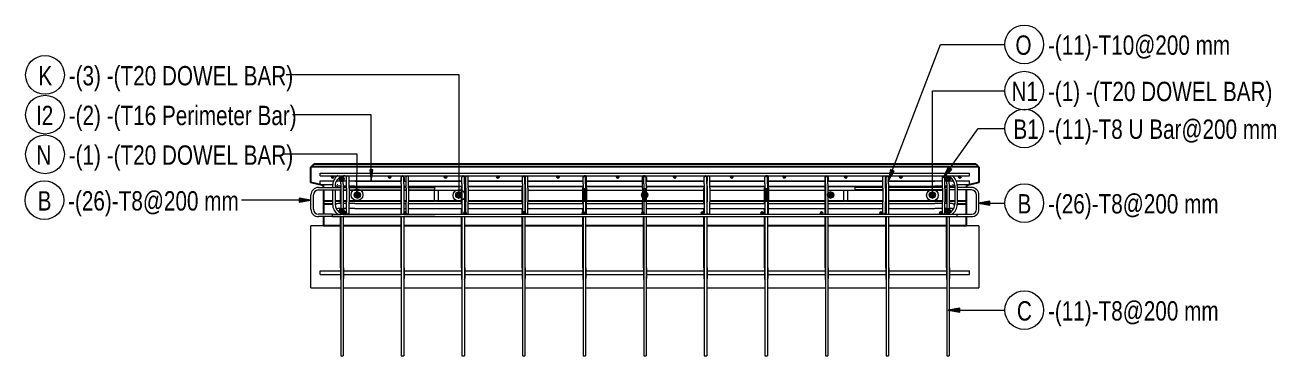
# Model space of a CAD drawing. Header units: millimetres. Extents: x 10931 to 27916, y -1675 to 13569.
# Drawn here: x 15573 to 19610, y 12494 to 13562 of the extents above; entities that cross this region are included whole.
import ezdxf

# ---------------------------------------------------------------- set-up
doc = ezdxf.new("R2010")
doc.units = ezdxf.units.MM
doc.linetypes.add('Dash', pattern=[6.36, 3.18, -3.18])
for name, color, linetype, lineweight in [('A-GENM', 13, 'Continuous', 18), ('A-WALL', 113, 'Continuous', 25), ('A-WALL-HDLN', 110, 'Dash', 25), ('S-BEAM', 12, 'Continuous', 18), ('S-RBAR', 171, 'Continuous', 18), ('S-RBAR-IDEN', 171, 'Continuous', 9)]:
    doc.layers.add(name, color=color, linetype=linetype, lineweight=lineweight)
doc.styles.add('Nirmala UI Semilight_1', font='NirmalaS.ttf', dxfattribs={"width": 0.8, "height": 62.5})

# ---------------------------------------------------------------- blocks, each defined once
blk = doc.blocks.new('RR spread anchor face based - RR-SA-4_0-180-1726831-Elevation Top 1')
at = {"layer": 'A-GENM'}
for p, q in [((16533.6, 12996.3), (16533.6, 13029.5)), ((16545.6, 13029.5), (16545.6, 12996.3)), ((16533.6, 12993.8), (16533.6, 12996.3)), ((16533.6, 12996.3), (16545.6, 12996.3)), ((16545.6, 12993.8), (16533.6, 12993.8)), ((16545.6, 12996.3), (16545.6, 12993.8))]:
    blk.add_line(p, q, dxfattribs=at)
blk = doc.blocks.new('M_Rebar Tag_rfa MARK - DOT 1_5-794230-Elevation Top 1')
at = {"layer": 'S-RBAR-IDEN'}
blk.add_circle((15276.5, 13144.9), 62.5, dxfattribs=at)
blk = doc.blocks.new('M_Rebar Tag_rfa MARK - ARROW-794226-Elevation Top 1')
at = {"layer": 'S-RBAR-IDEN'}
blk.add_circle((15276.5, 13272.9), 62.5, dxfattribs=at)
blk = doc.blocks.new('M_Rebar Tag_rfa Dimension - ARROW-793927-Elevation Top 1')
at = {"layer": 'S-RBAR-IDEN'}
blk.add_circle((18436.3, 13228.6), 62.5, dxfattribs=at)

msp = doc.modelspace()

# ---------------------------------------------------------------- hatches: boundary and pattern name
at = {"layer": 'S-RBAR'}
h = msp.add_hatch(color=256, dxfattribs=at)
edge = h.paths.add_edge_path()
edge.add_arc((16565.6, 13071.8), 4, 0, 360)
for points in [[(16564.4, 13068), (16568.9, 13069.5), (16568.9, 13074.2), (16564.4, 13075.6), (16561.6, 13071.8), (16562.7, 13070.3)], [(16598.1, 13058.6), (16602.4, 13064), (16600.9, 13070.8), (16594.6, 13073.8), (16588.4, 13070.8), (16586.8, 13064), (16591.2, 13058.6)], [(16748.4, 13068), (16752.8, 13069.5), (16752.8, 13074.2), (16748.4, 13075.6), (16745.6, 13071.8)], [(16928.6, 13068), (16933.1, 13069.5), (16933.1, 13074.2), (16928.6, 13075.6), (16925.8, 13071.8)], [(17097.5, 13068), (17102, 13069.5), (17101.8, 13074.2), (17097.5, 13075.6), (17094.8, 13071.8)], [(17291.5, 13068), (17296, 13069.5), (17296, 13074.2), (17291.5, 13075.6), (17288.8, 13071.8)], [(17484.2, 13068), (17488.7, 13069.5), (17488.7, 13074.2), (17484.2, 13075.6), (17481.5, 13071.8)], [(17668.2, 13068), (17672.7, 13069.5), (17672.7, 13074.2), (17668.2, 13075.6), (17665.4, 13071.8)], [(17852.2, 13068), (17856.6, 13069.5), (17856.6, 13074.2), (17852.2, 13075.6), (17849.4, 13071.8)], [(18021.8, 13068), (18026.2, 13069.5), (18026.2, 13074.2), (18021.8, 13075.6), (18019, 13071.8)], [(18220.1, 13068), (18224.6, 13069.5), (18224.6, 13074.2), (18220.1, 13075.6), (18217.3, 13071.8)], [(18397.8, 13068), (18402.3, 13069.5), (18402.3, 13074.2), (18397.8, 13075.6), (18395.1, 13071.8)], [(18550.8, 13057.8), (18557.1, 13060.8), (18558.6, 13067.6), (18554.3, 13073), (18547.3, 13072.9), (18543, 13067.6), (18544.6, 13060.8), (18547.3, 13059.5)], [(18588, 13068), (18592.5, 13069.5), (18592.5, 13074.2), (18588, 13075.6), (18585.3, 13071.8)], [(16645.6, 13003.8), (16652.7, 13006.7), (16655.6, 13013.8), (16652.7, 13020.9), (16645.6, 13023.8), (16638.6, 13020.9), (16635.6, 13013.8), (16638.6, 13006.7)], [(16972.6, 13003.8), (16979.7, 13006.7), (16982.6, 13013.8), (16979.7, 13020.9), (16972.6, 13023.8), (16965.6, 13020.9), (16962.6, 13013.8), (16965.6, 13006.7)], [(17572.6, 13003.8), (17579.7, 13006.7), (17582.6, 13013.8), (17579.7, 13020.9), (17572.6, 13023.8), (17565.6, 13020.9), (17562.6, 13013.8), (17565.6, 13006.7)], [(18172.6, 13003.8), (18179.8, 13006.9), (18182.6, 13013.8), (18179.7, 13020.9), (18172.6, 13023.8), (18165.6, 13020.9), (18162.6, 13013.8), (18165.6, 13006.7)], [(18500.8, 13003.8), (18507.9, 13006.7), (18510.8, 13013.8), (18507.9, 13020.9), (18500.8, 13023.8), (18493.7, 13020.9), (18490.8, 13013.8), (18493.7, 13006.7)], [(16591.2, 12954.8), (16598.1, 12954.8), (16602.4, 12960.3), (16600.9, 12967), (16594.6, 12970.1), (16588.4, 12967), (16586.8, 12960.3), (16589.6, 12956.8)], [(16608.1, 12952), (16610.9, 12955.8), (16608.1, 12959.6), (16603.6, 12958.2), (16603.6, 12953.5)], [(16800.2, 12952), (16802.9, 12955.8), (16800.2, 12959.6), (16795.7, 12958.2), (16795.7, 12953.5)], [(16993.8, 12952), (16996.6, 12955.8), (16993.8, 12959.6), (16989.3, 12958.2), (16989.3, 12953.5)], [(17184.3, 12952), (17187, 12955.8), (17184.3, 12959.6), (17179.8, 12958.2), (17179.8, 12953.5)], [(17376.3, 12952), (17379.1, 12955.8), (17376.3, 12959.6), (17371.9, 12958.2), (17371.9, 12953.5)], [(17568.4, 12952), (17571.2, 12955.8), (17568.4, 12959.6), (17563.9, 12958.2), (17563.9, 12953.5)], [(17760.5, 12952), (17763.2, 12955.8), (17760.5, 12959.6), (17756, 12958.2), (17756, 12953.5)], [(17952.5, 12952), (17955.3, 12955.8), (17952.5, 12959.6), (17948, 12958.2), (17948, 12953.5)], [(18144.6, 12952), (18147.3, 12955.8), (18144.6, 12959.6), (18140.1, 12958.2), (18140.1, 12953.5)], [(18336.6, 12952), (18339.4, 12955.8), (18336.6, 12959.6), (18332.1, 12958.2), (18332.1, 12953.5)], [(18528.7, 12952), (18531.4, 12955.8), (18528.7, 12959.6), (18524.2, 12958.2), (18524.2, 12953.5)], [(18550.8, 12954.1), (18557.1, 12957.1), (18558.6, 12963.8), (18554.3, 12969.3), (18547.3, 12969.2), (18543, 12963.8), (18544.6, 12957.1), (18547.3, 12955.8)]]:
    msp.add_hatch(color=256, dxfattribs=at).paths.add_polyline_path(points)
h = msp.add_hatch(color=256, dxfattribs=at)
edge = h.paths.add_edge_path()
edge.add_arc((16594.6, 13065.8), 8, 0, 360)
h = msp.add_hatch(color=256, dxfattribs=at)
edge = h.paths.add_edge_path()
edge.add_arc((16749.6, 13071.8), 4, 0, 360)
h = msp.add_hatch(color=256, dxfattribs=at)
edge = h.paths.add_edge_path()
edge.add_arc((16929.8, 13071.8), 4, 0, 360)
h = msp.add_hatch(color=256, dxfattribs=at)
edge = h.paths.add_edge_path()
edge.add_arc((17098.8, 13071.8), 4, 0, 360)
h = msp.add_hatch(color=256, dxfattribs=at)
edge = h.paths.add_edge_path()
edge.add_arc((17292.8, 13071.8), 4, 0, 360)
h = msp.add_hatch(color=256, dxfattribs=at)
edge = h.paths.add_edge_path()
edge.add_arc((17485.5, 13071.8), 4, 0, 360)
h = msp.add_hatch(color=256, dxfattribs=at)
edge = h.paths.add_edge_path()
edge.add_arc((17669.4, 13071.8), 4, 0, 360)
h = msp.add_hatch(color=256, dxfattribs=at)
edge = h.paths.add_edge_path()
edge.add_arc((17853.4, 13071.8), 4, 0, 360)
h = msp.add_hatch(color=256, dxfattribs=at)
edge = h.paths.add_edge_path()
edge.add_arc((18023, 13071.8), 4, 0, 360)
h = msp.add_hatch(color=256, dxfattribs=at)
edge = h.paths.add_edge_path()
edge.add_arc((18221.3, 13071.8), 4, 0, 360)
h = msp.add_hatch(color=256, dxfattribs=at)
edge = h.paths.add_edge_path()
edge.add_arc((18399.1, 13071.8), 4, 0, 360)
h = msp.add_hatch(color=256, dxfattribs=at)
edge = h.paths.add_edge_path()
edge.add_arc((18550.8, 13065.8), 8, 0, 360)
h = msp.add_hatch(color=256, dxfattribs=at)
edge = h.paths.add_edge_path()
edge.add_arc((18589.3, 13071.8), 4, 0, 360)
h = msp.add_hatch(color=256, dxfattribs=at)
edge = h.paths.add_edge_path()
edge.add_arc((16645.6, 13013.8), 10, 0, 360)
h = msp.add_hatch(color=256, dxfattribs=at)
edge = h.paths.add_edge_path()
edge.add_arc((16972.6, 13013.8), 10, 0, 360)
h = msp.add_hatch(color=256, dxfattribs=at)
edge = h.paths.add_edge_path()
edge.add_arc((17572.6, 13013.8), 10, 0, 360)
h = msp.add_hatch(color=256, dxfattribs=at)
edge = h.paths.add_edge_path()
edge.add_arc((18172.6, 13013.8), 10, 0, 360)
h = msp.add_hatch(color=256, dxfattribs=at)
edge = h.paths.add_edge_path()
edge.add_arc((18500.8, 13013.8), 10, 0, 360)
h = msp.add_hatch(color=256, dxfattribs=at)
edge = h.paths.add_edge_path()
edge.add_arc((16594.6, 12962.1), 8, 0, 360)
h = msp.add_hatch(color=256, dxfattribs=at)
edge = h.paths.add_edge_path()
edge.add_arc((16606.9, 12955.8), 4, 0, 360)
h = msp.add_hatch(color=256, dxfattribs=at)
edge = h.paths.add_edge_path()
edge.add_arc((16798.9, 12955.8), 4, 0, 360)
h = msp.add_hatch(color=256, dxfattribs=at)
edge = h.paths.add_edge_path()
edge.add_arc((16992.6, 12955.8), 4, 0, 360)
h = msp.add_hatch(color=256, dxfattribs=at)
edge = h.paths.add_edge_path()
edge.add_arc((17183, 12955.8), 4, 0, 360)
h = msp.add_hatch(color=256, dxfattribs=at)
edge = h.paths.add_edge_path()
edge.add_arc((17375.1, 12955.8), 4, 0, 360)
h = msp.add_hatch(color=256, dxfattribs=at)
edge = h.paths.add_edge_path()
edge.add_arc((17567.2, 12955.8), 4, 0, 360)
h = msp.add_hatch(color=256, dxfattribs=at)
edge = h.paths.add_edge_path()
edge.add_arc((17759.2, 12955.8), 4, 0, 360)
h = msp.add_hatch(color=256, dxfattribs=at)
edge = h.paths.add_edge_path()
edge.add_arc((17951.3, 12955.8), 4, 0, 360)
h = msp.add_hatch(color=256, dxfattribs=at)
edge = h.paths.add_edge_path()
edge.add_arc((18143.3, 12955.8), 4, 0, 360)
h = msp.add_hatch(color=256, dxfattribs=at)
edge = h.paths.add_edge_path()
edge.add_arc((18335.4, 12955.8), 4, 0, 360)
h = msp.add_hatch(color=256, dxfattribs=at)
edge = h.paths.add_edge_path()
edge.add_arc((18527.4, 12955.8), 4, 0, 360)
h = msp.add_hatch(color=256, dxfattribs=at)
edge = h.paths.add_edge_path()
edge.add_arc((18550.8, 12962.1), 8, 0, 360)
at = {"layer": 'S-RBAR-IDEN'}
for points in [[(16690.2, 13056.9), (16695.1, 13094.4), (16685.2, 13094.4)], [(18358.3, 13058.1), (18377.8, 13090.8), (18365.5, 13095.5)], [(18536.2, 13068.9), (18563.1, 13095.7), (18552.3, 13103.3)], [(16495.6, 12997.1), (16458.1, 13003.7), (16458.1, 12990.5)], [(18648.5, 12987.6), (18686, 12981), (18686, 12994.2)], [(18552, 12641.9), (18589.5, 12635.3), (18589.5, 12648.5)]]:
    msp.add_hatch(color=256, dxfattribs=at).paths.add_polyline_path(points)

# ---------------------------------------------------------------- linework, layer by layer
at = {"layer": 'A-WALL'}
for p, q in [((16495.6, 13103.8), (16505.6, 13113.8)), ((16495.6, 13053.8), (16495.6, 13103.8)), ((18650.6, 13104.3), (16496.1, 13104.3)), ((16505.6, 13113.8), (18641.1, 13113.8)), ((18641.1, 13113.8), (18651.1, 13103.8)), ((18651.1, 13103.8), (18651.1, 13053.8)), ((16535.6, 13043.8), (16495.6, 13053.8)), ((16535.6, 13037.8), (16535.6, 13043.8)), ((18651.1, 13053.8), (18611.1, 13043.8)), ((18611.1, 13043.8), (18611.1, 13037.8)), ((16535.6, 13029.8), (16535.6, 12951.7)), ((18611.1, 12951.7), (18611.1, 13029.8)), ((16565.6, 12993.9), (16535.6, 12993.9)), ((16565.6, 12983.9), (16535.6, 12983.9)), ((16590.6, 12993.9), (16573.6, 12993.9)), ((16576.7, 12983.9), (16573.6, 12983.9)), ((16610.6, 12993.9), (16600.6, 12993.9)), ((16786.2, 12993.9), (16618.6, 12993.9)), ((16802.9, 12993.9), (16796.2, 12993.9)), ((16894.6, 12993.9), (16810.9, 12993.9)), ((16981.7, 12993.9), (16906.6, 12993.9)), ((16995.2, 12993.9), (16991.7, 12993.9)), ((17177.3, 12993.9), (17003.2, 12993.9)), ((17372.8, 12993.9), (17195.4, 12993.9)), ((17565.8, 12993.9), (17385.2, 12993.9)), ((17763.9, 12993.9), (17578.3, 12993.9)), ((17774.3, 12993.9), (17773.9, 12993.9)), ((17959.4, 12993.9), (17782.3, 12993.9)), ((18155, 12993.9), (17972.1, 12993.9)), ((18215.1, 12993.9), (18165, 12993.9)), ((18341.1, 12993.9), (18227.1, 12993.9)), ((18350.5, 12993.9), (18349.1, 12993.9)), ((18533.4, 12993.9), (18360.5, 12993.9)), ((18546.1, 12993.9), (18541.4, 12993.9)), ((18573.1, 12993.9), (18556.1, 12993.9)), ((18573.1, 12983.9), (18569.6, 12983.9)), ((18611.1, 12993.9), (18581.1, 12993.9)), ((18611.1, 12983.9), (18581.1, 12983.9)), ((16535.6, 12943.7), (16535.6, 12913.8)), ((18611.1, 12913.8), (18611.1, 12943.7)), ((16590.6, 12913.8), (16535.6, 12913.8)), ((16786.2, 12913.8), (16600.6, 12913.8)), ((16981.7, 12913.8), (16796.2, 12913.8)), ((17177.3, 12913.8), (16991.7, 12913.8)), ((17372.8, 12913.8), (17187.3, 12913.8)), ((17568.3, 12913.8), (17382.8, 12913.8)), ((17763.9, 12913.8), (17578.3, 12913.8)), ((17959.4, 12913.8), (17773.9, 12913.8)), ((18155, 12913.8), (17969.4, 12913.8)), ((18350.5, 12913.8), (18165, 12913.8)), ((18546.1, 12913.8), (18360.5, 12913.8)), ((18611.1, 12913.8), (18556.1, 12913.8))]:
    msp.add_line(p, q, dxfattribs=at)
at = {"layer": 'A-WALL-HDLN'}
for p, q in [((16906.6, 12993.9), (16894.7, 12993.9)), ((18227, 12993.9), (18215.1, 12993.9))]:
    msp.add_line(p, q, dxfattribs=at)
at = {"layer": 'S-BEAM'}
for p, q in [((16495.6, 12713.8), (16495.6, 12913.8)), ((16535.6, 12913.8), (16495.6, 12913.8)), ((18651.1, 12913.8), (18611.1, 12913.8)), ((18651.1, 12913.8), (18651.1, 12713.8)), ((16495.6, 12713.8), (16591.6, 12713.8)), ((16599.6, 12713.8), (16787.2, 12713.8)), ((16795.2, 12713.8), (16982.7, 12713.8)), ((16990.7, 12713.8), (17178.3, 12713.8)), ((17186.3, 12713.8), (17373.8, 12713.8)), ((17381.8, 12713.8), (17569.3, 12713.8)), ((17577.3, 12713.8), (17764.9, 12713.8)), ((17772.9, 12713.8), (17960.4, 12713.8)), ((17968.4, 12713.8), (18156, 12713.8)), ((18164, 12713.8), (18351.5, 12713.8)), ((18359.5, 12713.8), (18547.1, 12713.8)), ((18555.1, 12713.8), (18651.1, 12713.8))]:
    msp.add_line(p, q, dxfattribs=at)
at = {"layer": 'S-RBAR'}
for p, q in [((16525.6, 13083.8), (18621.1, 13083.8)), ((16525.6, 13075.8), (16525.6, 13083.8)), ((18621.1, 13075.8), (18621.1, 13083.8)), ((16525.6, 13075.8), (18621.1, 13075.8)), ((16525.6, 13059.8), (16569.3, 13059.8)), ((16525.6, 13047.8), (16525.6, 13059.8)), ((16525.6, 13047.8), (16566.2, 13047.8)), ((16564.4, 13075.6), (16561.6, 13071.8)), ((16561.6, 13071.8), (16562.7, 13070.3)), ((16562.7, 13070.3), (16564.4, 13068)), ((16568.9, 13074.2), (16564.4, 13075.6)), ((16564.4, 13068), (16568.9, 13069.5)), ((16565.6, 13043.8), (16565.6, 13037.8)), ((16568.9, 13069.5), (16568.9, 13074.2)), ((16573.6, 13043.8), (16573.6, 13037.8)), ((16577.9, 13059.8), (16590.6, 13059.8)), ((16580.6, 13047.8), (16581.9, 13047.8)), ((16591.6, 13057.8), (16581.9, 13057.8)), ((16591.6, 13041.8), (16581.9, 13041.8)), ((16588.4, 13070.8), (16586.8, 13064)), ((16586.8, 13064), (16591.2, 13058.6)), ((16594.6, 13073.8), (16588.4, 13070.8)), ((16590.6, 13070.2), (16590.6, 13057.9)), ((16590.6, 13041.8), (16590.6, 13037.8)), ((16591.2, 13058.6), (16598.1, 13058.6)), ((16591.6, 13049.8), (16591.6, 13069.8)), ((16591.6, 13049.8), (16591.6, 12951.8)), ((16600.9, 13070.8), (16594.6, 13073.8)), ((16598.1, 13058.6), (16602.4, 13064)), ((16610.5, 13057.8), (16599.5, 13057.8)), ((16610.5, 13041.8), (16599.5, 13041.8)), ((16599.6, 13049.8), (16599.6, 13069.8)), ((16599.6, 13049.8), (16599.6, 12951.8)), ((16600.6, 13070.2), (16600.6, 13057.9)), ((16600.6, 13059.8), (16610.6, 13059.8)), ((16600.6, 13041.8), (16600.6, 13037.8)), ((16600.6, 13041.5), (16610.6, 13041.5)), ((16602.4, 13064), (16600.9, 13070.8)), ((16610.6, 13035.8), (16610.6, 13071.8)), ((16637.4, 13057.8), (16618.5, 13057.8)), ((16637.4, 13041.8), (16618.5, 13041.8)), ((16618.6, 13035.8), (16618.6, 13071.8)), ((16618.6, 13059.8), (16786.2, 13059.8)), ((16618.6, 13041.5), (16786.2, 13041.5)), ((16637.4, 13057.8), (16787.2, 13057.8)), ((16637.4, 13041.8), (16787.2, 13041.8)), ((16748.4, 13075.6), (16745.6, 13071.8)), ((16745.6, 13071.8), (16748.4, 13068)), ((16752.8, 13074.2), (16748.4, 13075.6)), ((16748.4, 13068), (16752.8, 13069.5)), ((16752.8, 13069.5), (16752.8, 13074.2)), ((16786.2, 13070.2), (16786.2, 13057.9)), ((16786.2, 13041.8), (16786.2, 13037.8)), ((16787.2, 13049.8), (16787.2, 13069.8)), ((16787.2, 13049.8), (16787.2, 12951.8)), ((16795.2, 13049.8), (16795.2, 13069.8)), ((16795.2, 13057.8), (16802.9, 13057.8)), ((16795.2, 13049.8), (16795.2, 12951.8)), ((16795.2, 13041.8), (16802.9, 13041.8)), ((16796.2, 13070.2), (16796.2, 13057.9)), ((16796.2, 13059.8), (16802.9, 13059.8)), ((16796.2, 13041.8), (16796.2, 13037.8)), ((16796.2, 13041.5), (16802.9, 13041.5)), ((16802.9, 13035.8), (16802.9, 13071.8)), ((16810.9, 13035.8), (16810.9, 13071.8)), ((16810.9, 13059.8), (16981.7, 13059.8)), ((16810.9, 13057.8), (16982.7, 13057.8)), ((16810.9, 13041.8), (16982.7, 13041.8)), ((16810.9, 13041.5), (16981.7, 13041.5)), ((16928.6, 13075.6), (16925.8, 13071.8)), ((16925.8, 13071.8), (16928.6, 13068)), ((16933.1, 13074.2), (16928.6, 13075.6)), ((16928.6, 13068), (16933.1, 13069.5)), ((16933.1, 13069.5), (16933.1, 13074.2)), ((16981.7, 13070.2), (16981.7, 13057.9)), ((16981.7, 13041.8), (16981.7, 13035.2)), ((16982.7, 13049.8), (16982.7, 13069.8)), ((16982.7, 13049.8), (16982.7, 12951.8)), ((16990.7, 13049.8), (16990.7, 13069.8)), ((16990.7, 13057.8), (16995.2, 13057.8)), ((16990.7, 13049.8), (16990.7, 12951.8)), ((16990.7, 13041.8), (16995.2, 13041.8)), ((16991.7, 13070.2), (16991.7, 13057.9)), ((16991.7, 13059.8), (16995.2, 13059.8)), ((16991.7, 13041.8), (16991.7, 13035.2)), ((16991.7, 13041.5), (16995.2, 13041.5)), ((16995.2, 13035.8), (16995.2, 13071.8)), ((17003.2, 13035.8), (17003.2, 13071.8)), ((17003.2, 13059.8), (17177.3, 13059.8)), ((17003.2, 13057.8), (17178.3, 13057.8)), ((17003.2, 13041.8), (17178.3, 13041.8)), ((17003.2, 13041.5), (17177.3, 13041.5)), ((17097.5, 13075.6), (17094.8, 13071.8)), ((17094.8, 13071.8), (17097.5, 13068)), ((17101.8, 13074.2), (17097.5, 13075.6)), ((17097.5, 13068), (17102, 13069.5)), ((17102, 13069.5), (17101.8, 13074.2)), ((17177.3, 13070.2), (17177.3, 13057.9)), ((17177.3, 13041.8), (17177.3, 13035.2)), ((17178.3, 13049.8), (17178.3, 13069.8)), ((17178.3, 13049.8), (17178.3, 12951.8)), ((17186.3, 13049.8), (17186.3, 13069.8)), ((17186.3, 13057.8), (17187.4, 13057.8)), ((17186.3, 13049.8), (17186.3, 12951.8)), ((17186.3, 13041.8), (17187.4, 13041.8)), ((17187.3, 13070.2), (17187.3, 13057.9)), ((17187.3, 13041.8), (17187.3, 13035.2)), ((17187.4, 13035.8), (17187.4, 13071.8)), ((17195.4, 13035.8), (17195.4, 13071.8)), ((17195.4, 13059.8), (17372.8, 13059.8)), ((17195.4, 13057.8), (17373.8, 13057.8)), ((17195.4, 13041.8), (17373.8, 13041.8)), ((17195.4, 13041.5), (17372.8, 13041.5)), ((17291.5, 13075.6), (17288.8, 13071.8)), ((17288.8, 13071.8), (17291.5, 13068)), ((17296, 13074.2), (17291.5, 13075.6)), ((17291.5, 13068), (17296, 13069.5)), ((17296, 13069.5), (17296, 13074.2)), ((17372.8, 13070.2), (17372.8, 13057.9)), ((17372.8, 13041.8), (17372.8, 13035.2)), ((17373.8, 13049.8), (17373.8, 13069.8)), ((17373.8, 13049.8), (17373.8, 12951.8)), ((17377.2, 13070), (17377.2, 13070.5)), ((17381.8, 13049.8), (17381.8, 13069.8)), ((17381.8, 13049.8), (17381.8, 12951.8)), ((17385.2, 13035.8), (17385.2, 13071.8)), ((17385.2, 13059.8), (17565.8, 13059.8)), ((17385.2, 13057.8), (17565.8, 13057.8)), ((17385.2, 13041.8), (17565.8, 13041.8)), ((17385.2, 13041.5), (17565.8, 13041.5)), ((17484.2, 13075.6), (17481.5, 13071.8)), ((17481.5, 13071.8), (17484.2, 13068)), ((17488.7, 13074.2), (17484.2, 13075.6)), ((17484.2, 13068), (17488.7, 13069.5)), ((17488.7, 13069.5), (17488.7, 13074.2)), ((17565.8, 13035.8), (17565.8, 13071.8)), ((17569.3, 13049.8), (17569.3, 13069.8)), ((17569.3, 13049.8), (17569.3, 12951.8)), ((17573.8, 13070), (17573.8, 13070.4)), ((17577.3, 13049.8), (17577.3, 13069.8)), ((17577.3, 13057.8), (17764.9, 13057.8)), ((17577.3, 13049.8), (17577.3, 12951.8)), ((17577.3, 13041.8), (17764.9, 13041.8)), ((17578.3, 13070.2), (17578.3, 13057.9)), ((17578.3, 13059.8), (17763.9, 13059.8)), ((17578.3, 13041.8), (17578.3, 13035.2)), ((17578.3, 13041.5), (17763.9, 13041.5)), ((17668.2, 13075.6), (17665.4, 13071.8)), ((17665.4, 13071.8), (17668.2, 13068)), ((17672.7, 13074.2), (17668.2, 13075.6)), ((17668.2, 13068), (17672.7, 13069.5)), ((17672.7, 13069.5), (17672.7, 13074.2)), ((17763.9, 13070.2), (17763.9, 13057.9)), ((17763.9, 13041.8), (17763.9, 13035.2)), ((17764.9, 13049.8), (17764.9, 13069.8)), ((17764.9, 13049.8), (17764.9, 12951.8)), ((17772.9, 13049.8), (17772.9, 13069.8)), ((17772.9, 13057.8), (17774.3, 13057.8)), ((17772.9, 13049.8), (17772.9, 12951.8)), ((17772.9, 13041.8), (17774.3, 13041.8)), ((17773.9, 13070.2), (17773.9, 13057.9)), ((17773.9, 13059.8), (17774.3, 13059.8)), ((17773.9, 13041.8), (17773.9, 13035.2)), ((17773.9, 13041.5), (17774.3, 13041.5)), ((17774.3, 13035.8), (17774.3, 13071.8)), ((17782.3, 13035.8), (17782.3, 13071.8)), ((17782.3, 13059.8), (17959.3, 13059.8)), ((17782.3, 13057.8), (17960.4, 13057.8)), ((17782.3, 13041.8), (17960.4, 13041.8)), ((17782.3, 13041.5), (17959.3, 13041.5)), ((17852.2, 13075.6), (17849.4, 13071.8)), ((17849.4, 13071.8), (17852.2, 13068)), ((17856.6, 13074.2), (17852.2, 13075.6)), ((17852.2, 13068), (17856.6, 13069.5)), ((17856.6, 13069.5), (17856.6, 13074.2)), ((17959.4, 13070.2), (17959.4, 13057.9)), ((17959.4, 13041.8), (17959.4, 13035.2)), ((17960.4, 13049.8), (17960.4, 13069.8)), ((17960.4, 13049.8), (17960.4, 12951.8)), ((17964.1, 13070), (17964.1, 13070.4)), ((17968.4, 13049.8), (17968.4, 13069.8)), ((17968.4, 13049.8), (17968.4, 12951.8)), ((17972.1, 13035.8), (17972.1, 13071.8)), ((17972.1, 13059.8), (18155, 13059.8)), ((17972.1, 13057.8), (18155.1, 13057.8)), ((17972.1, 13041.8), (18155.1, 13041.8)), ((17972.1, 13041.5), (18155, 13041.5)), ((18021.8, 13075.6), (18019, 13071.8)), ((18019, 13071.8), (18021.8, 13068)), ((18026.2, 13074.2), (18021.8, 13075.6)), ((18021.8, 13068), (18026.2, 13069.5)), ((18026.2, 13069.5), (18026.2, 13074.2)), ((18155, 13070.2), (18155, 13057.9)), ((18155, 13041.8), (18155, 13035.2)), ((18155.1, 13035.8), (18155.1, 13071.8)), ((18156, 13049.8), (18156, 13069.8)), ((18156, 13049.8), (18156, 12951.8)), ((18164, 13049.8), (18164, 13069.8)), ((18164, 13057.8), (18341.1, 13057.8)), ((18164, 13049.8), (18164, 12951.8)), ((18164, 13041.8), (18341.1, 13041.8)), ((18165, 13070.2), (18165, 13057.9)), ((18165, 13059.8), (18341.1, 13059.8)), ((18165, 13041.8), (18165, 13035.2)), ((18165, 13041.5), (18341.1, 13041.5)), ((18220.1, 13075.6), (18217.3, 13071.8)), ((18217.3, 13071.8), (18220.1, 13068)), ((18224.6, 13074.2), (18220.1, 13075.6)), ((18220.1, 13068), (18224.6, 13069.5)), ((18224.6, 13069.5), (18224.6, 13074.2)), ((18341.1, 13035.8), (18341.1, 13071.8)), ((18349.1, 13035.8), (18349.1, 13071.8)), ((18349.1, 13059.8), (18350.5, 13059.8)), ((18349.1, 13057.8), (18351.3, 13057.8)), ((18349.1, 13041.8), (18351.3, 13041.8)), ((18349.1, 13041.5), (18350.5, 13041.5)), ((18350.5, 13070.2), (18350.5, 13057.9)), ((18350.5, 13041.8), (18350.5, 13037.8)), ((18351.5, 13049.8), (18351.5, 13069.8)), ((18351.5, 13049.8), (18351.5, 12951.8)), ((18359.5, 13049.8), (18359.5, 13069.8)), ((18359.5, 13057.8), (18508.9, 13057.8)), ((18359.5, 13049.8), (18359.5, 12951.8)), ((18359.5, 13041.8), (18508.9, 13041.8)), ((18360.5, 13070.2), (18360.5, 13057.9)), ((18360.5, 13059.8), (18533.4, 13059.8)), ((18360.5, 13041.8), (18360.5, 13037.8)), ((18360.5, 13041.5), (18533.4, 13041.5)), ((18397.8, 13075.6), (18395.1, 13071.8)), ((18395.1, 13071.8), (18397.8, 13068)), ((18402.3, 13074.2), (18397.8, 13075.6)), ((18397.8, 13068), (18402.3, 13069.5)), ((18402.3, 13069.5), (18402.3, 13074.2)), ((18533.5, 13057.8), (18508.9, 13057.8)), ((18533.5, 13041.8), (18508.9, 13041.8)), ((18533.4, 13035.8), (18533.4, 13071.8)), ((18541.4, 13035.8), (18541.4, 13071.8)), ((18541.4, 13059.8), (18546.1, 13059.8)), ((18541.4, 13041.5), (18546.1, 13041.5)), ((18547.1, 13057.8), (18541.5, 13057.8)), ((18547.1, 13041.8), (18541.5, 13041.8)), ((18547.3, 13072.9), (18543, 13067.6)), ((18543, 13067.6), (18544.6, 13060.8)), ((18544.6, 13060.8), (18547.3, 13059.5)), ((18546.1, 13070.2), (18546.1, 13057.9)), ((18546.1, 13041.8), (18546.1, 13037.8)), ((18547.1, 13049.8), (18547.1, 13069.8)), ((18547.1, 13049.8), (18547.1, 12951.8)), ((18554.3, 13073), (18547.3, 13072.9)), ((18547.3, 13059.5), (18550.8, 13057.8)), ((18550.8, 13057.8), (18557.1, 13060.8)), ((18558.6, 13067.6), (18554.3, 13073)), ((18555.1, 13049.8), (18555.1, 13069.8)), ((18564.4, 13057.8), (18555.1, 13057.8)), ((18555.1, 13049.8), (18555.1, 12951.8)), ((18564.4, 13041.8), (18555.1, 13041.8)), ((18556.1, 13070.2), (18556.1, 13057.9)), ((18556.1, 13059.8), (18568.8, 13059.8)), ((18556.1, 13041.8), (18556.1, 13037.8)), ((18557.1, 13060.8), (18558.6, 13067.6)), ((18564.4, 13047.8), (18565.7, 13047.8)), ((18572.2, 13047.8), (18572.5, 13047.8)), ((18573.1, 13043.8), (18573.1, 12983.8)), ((18577.4, 13059.8), (18621.1, 13059.8)), ((18580.5, 13047.8), (18621.1, 13047.8)), ((18581.1, 13043.8), (18581.1, 12983.8)), ((18588, 13075.6), (18585.3, 13071.8)), ((18585.3, 13071.8), (18588, 13068)), ((18592.5, 13074.2), (18588, 13075.6)), ((18588, 13068), (18592.5, 13069.5)), ((18592.5, 13069.5), (18592.5, 13074.2)), ((18621.1, 13047.8), (18621.1, 13059.8)), ((16495.6, 12967.7), (16495.6, 13013.8)), ((16503.6, 12967.7), (16503.6, 13013.8)), ((16519.6, 13037.8), (16591.6, 13037.8)), ((16519.6, 13029.8), (16591.6, 13029.8)), ((16565.6, 13029.8), (16565.6, 12983.8)), ((16573.6, 13029.8), (16573.6, 12983.8)), ((16590.6, 12985.9), (16590.6, 13029.8)), ((16599.6, 13037.8), (16610.6, 13037.8)), ((16599.6, 13029.8), (16610.6, 13029.8)), ((16600.6, 12985.9), (16600.6, 13029.8)), ((16600.6, 13029.5), (16610.6, 13029.5)), ((16610.6, 13035.8), (16610.6, 12991.8)), ((16618.6, 13037.8), (16787.2, 13037.8)), ((16618.6, 13035.8), (16618.6, 12991.8)), ((16618.6, 13029.8), (16787.2, 13029.8)), ((16618.6, 13029.5), (16786.2, 13029.5)), ((16638.6, 13020.9), (16635.6, 13013.8)), ((16635.6, 13013.8), (16638.6, 13006.7)), ((16645.6, 13023.8), (16638.6, 13020.9)), ((16638.6, 13006.7), (16645.6, 13003.8)), ((16652.7, 13020.9), (16645.6, 13023.8)), ((16645.6, 13003.8), (16652.7, 13006.7)), ((16655.6, 13013.8), (16652.7, 13020.9)), ((16652.7, 13006.7), (16655.6, 13013.8)), ((16786.2, 12985.9), (16786.2, 13029.8)), ((16795.2, 13037.8), (16802.9, 13037.8)), ((16795.2, 13029.8), (16802.9, 13029.8)), ((16796.2, 12985.9), (16796.2, 13029.8)), ((16796.2, 13029.5), (16802.9, 13029.5)), ((16802.9, 13035.8), (16802.9, 12991.8)), ((16810.9, 13037.8), (16895.6, 13037.8)), ((16810.9, 13035.8), (16810.9, 12991.8)), ((16810.9, 13029.8), (16895.6, 13029.8)), ((16810.9, 13029.5), (16981.7, 13029.5)), ((16895.6, 13029.8), (16895.6, 13037.8)), ((16965.6, 13020.9), (16962.6, 13013.8)), ((16962.6, 13013.8), (16965.6, 13006.7)), ((16972.6, 13023.8), (16965.6, 13020.9)), ((16965.6, 13006.7), (16972.6, 13003.8)), ((16979.7, 13020.9), (16972.6, 13023.8)), ((16972.6, 13003.8), (16979.7, 13006.7)), ((16982.6, 13013.8), (16979.7, 13020.9)), ((16979.7, 13006.7), (16982.6, 13013.8)), ((16981.7, 12985.9), (16981.7, 13035.2)), ((16991.7, 12985.9), (16991.7, 13035.2)), ((16991.7, 13029.5), (16995.2, 13029.5)), ((16995.2, 13035.8), (16995.2, 12991.8)), ((17003.2, 13035.8), (17003.2, 12991.8)), ((17003.2, 13029.5), (17177.3, 13029.5)), ((17177.3, 12985.9), (17177.3, 13035.2)), ((17187.3, 12985.9), (17187.3, 13035.2)), ((17187.4, 13035.8), (17187.4, 12991.8)), ((17195.4, 13035.8), (17195.4, 12991.8)), ((17195.4, 13029.5), (17372.8, 13029.5)), ((17372.8, 12985.9), (17372.8, 13035.2)), ((17377.2, 13035.8), (17377.2, 12991.8)), ((17385.2, 13035.8), (17385.2, 12991.8)), ((17385.2, 13029.5), (17565.8, 13029.5)), ((17565.6, 13020.9), (17562.6, 13013.8)), ((17562.6, 13013.8), (17565.6, 13006.7)), ((17572.6, 13023.8), (17565.6, 13020.9)), ((17565.6, 13006.7), (17572.6, 13003.8)), ((17565.8, 13035.8), (17565.8, 12991.8)), ((17579.7, 13020.9), (17572.6, 13023.8)), ((17572.6, 13003.8), (17579.7, 13006.7)), ((17573.8, 13035.8), (17573.8, 12991.8)), ((17578.3, 12985.9), (17578.3, 13035.2)), ((17578.3, 13029.5), (17763.9, 13029.5)), ((17582.6, 13013.8), (17579.7, 13020.9)), ((17579.7, 13006.7), (17582.6, 13013.8)), ((17763.9, 12985.9), (17763.9, 13035.2)), ((17773.9, 12985.9), (17773.9, 13035.2)), ((17773.9, 13029.5), (17774.3, 13029.5)), ((17774.3, 13035.8), (17774.3, 12991.8)), ((17782.3, 13035.8), (17782.3, 12991.8)), ((17782.3, 13029.5), (17959.3, 13029.5)), ((17959.4, 12985.9), (17959.4, 13035.2)), ((17964.1, 13035.8), (17964.1, 12991.8)), ((17972.1, 13035.8), (17972.1, 12991.8)), ((17972.1, 13029.5), (18155, 13029.5)), ((18155, 12985.9), (18155, 13035.2)), ((18155.1, 13035.8), (18155.1, 12991.8)), ((18165.6, 13020.9), (18162.6, 13013.8)), ((18162.6, 13013.8), (18165.6, 13006.7)), ((18163.1, 13035.8), (18163.1, 12991.8)), ((18165, 12985.9), (18165, 13035.2)), ((18165, 13029.5), (18341.1, 13029.5)), ((18172.6, 13023.8), (18165.6, 13020.9)), ((18165.6, 13006.7), (18172.6, 13003.8)), ((18179.7, 13020.9), (18172.6, 13023.8)), ((18172.6, 13003.8), (18179.8, 13006.9)), ((18182.6, 13013.8), (18179.7, 13020.9)), ((18179.8, 13006.9), (18182.6, 13013.8)), ((18341.1, 13037.8), (18251.1, 13037.8)), ((18251.1, 13037.8), (18251.1, 13029.8)), ((18341.1, 13029.8), (18251.1, 13029.8)), ((18341.1, 13035.8), (18341.1, 12991.8)), ((18351.3, 13037.8), (18349.1, 13037.8)), ((18349.1, 13035.8), (18349.1, 12991.8)), ((18351.3, 13029.8), (18349.1, 13029.8)), ((18349.1, 13029.5), (18350.5, 13029.5)), ((18350.5, 12985.9), (18350.5, 13029.8)), ((18533.4, 13037.8), (18359.5, 13037.8)), ((18533.4, 13029.8), (18359.5, 13029.8)), ((18360.5, 12985.9), (18360.5, 13029.8)), ((18360.5, 13029.5), (18533.4, 13029.5)), ((18493.7, 13020.9), (18490.8, 13013.8)), ((18490.8, 13013.8), (18493.7, 13006.7)), ((18500.8, 13023.8), (18493.7, 13020.9)), ((18493.7, 13006.7), (18500.8, 13003.8)), ((18507.9, 13020.9), (18500.8, 13023.8)), ((18500.8, 13003.8), (18507.9, 13006.7)), ((18510.8, 13013.8), (18507.9, 13020.9)), ((18507.9, 13006.7), (18510.8, 13013.8)), ((18533.4, 13035.8), (18533.4, 12991.8)), ((18547.1, 13037.8), (18541.4, 13037.8)), ((18541.4, 13035.8), (18541.4, 12991.8)), ((18547.1, 13029.8), (18541.4, 13029.8)), ((18541.4, 13029.5), (18546.1, 13029.5)), ((18546.1, 12985.9), (18546.1, 13029.8)), ((18573.1, 13037.8), (18555.1, 13037.8)), ((18573.1, 13029.8), (18555.1, 13029.8)), ((18556.1, 12985.9), (18556.1, 13029.8)), ((18627.1, 13037.8), (18581.1, 13037.8)), ((18627.1, 13029.8), (18581.1, 13029.8)), ((18643.1, 12967.7), (18643.1, 13013.8)), ((18651.1, 12967.7), (18651.1, 13013.8)), ((16591.6, 12985.9), (16581.9, 12985.9)), ((16591.6, 12969.9), (16581.9, 12969.9)), ((16588.4, 12967), (16586.8, 12960.3)), ((16586.8, 12960.3), (16589.6, 12956.8)), ((16594.6, 12970.1), (16588.4, 12967)), ((16590.6, 12955.7), (16590.6, 12969.9)), ((16600.9, 12967), (16594.6, 12970.1)), ((16598.1, 12954.8), (16602.4, 12960.3)), ((16610.5, 12985.9), (16599.5, 12985.9)), ((16610.5, 12969.9), (16599.5, 12969.9)), ((16600.6, 12952.5), (16600.6, 12969.9)), ((16602.4, 12960.3), (16600.9, 12967)), ((16608.1, 12959.6), (16603.6, 12958.2)), ((16603.6, 12958.2), (16603.6, 12953.5)), ((16610.9, 12955.8), (16608.1, 12959.6)), ((16610.6, 12955.8), (16610.6, 12991.8)), ((16637.4, 12985.9), (16618.5, 12985.9)), ((16637.4, 12969.9), (16618.5, 12969.9)), ((16618.6, 12955.8), (16618.6, 12991.8)), ((16637.4, 12985.9), (16787.2, 12985.9)), ((16637.4, 12969.9), (16787.2, 12969.9)), ((16786.2, 12951.8), (16786.2, 12969.9)), ((16795.2, 12985.9), (16802.9, 12985.9)), ((16795.2, 12969.9), (16802.9, 12969.9)), ((16800.2, 12959.6), (16795.7, 12958.2)), ((16795.7, 12958.2), (16795.7, 12953.5)), ((16796.2, 12951.8), (16796.2, 12969.9)), ((16802.9, 12955.8), (16800.2, 12959.6)), ((16802.9, 12955.8), (16802.9, 12991.8)), ((16810.9, 12955.8), (16810.9, 12991.8)), ((16810.9, 12985.9), (16982.7, 12985.9)), ((16810.9, 12969.9), (16982.7, 12969.9)), ((16981.7, 12951.8), (16981.7, 12969.9)), ((16993.8, 12959.6), (16989.3, 12958.2)), ((16989.3, 12958.2), (16989.3, 12953.5)), ((16990.7, 12985.9), (16995.2, 12985.9)), ((16990.7, 12969.9), (16995.2, 12969.9)), ((16991.7, 12951.8), (16991.7, 12969.9)), ((16996.6, 12955.8), (16993.8, 12959.6)), ((16995.2, 12955.8), (16995.2, 12991.8)), ((17003.2, 12955.8), (17003.2, 12991.8)), ((17003.2, 12985.9), (17178.3, 12985.9)), ((17003.2, 12969.9), (17178.3, 12969.9)), ((17177.3, 12951.8), (17177.3, 12969.9)), ((17184.3, 12959.6), (17179.8, 12958.2)), ((17179.8, 12958.2), (17179.8, 12953.5)), ((17187, 12955.8), (17184.3, 12959.6)), ((17186.3, 12985.9), (17187.4, 12985.9)), ((17186.3, 12969.9), (17187.4, 12969.9)), ((17187.3, 12951.8), (17187.3, 12969.9)), ((17187.4, 12955.8), (17187.4, 12991.8)), ((17195.4, 12955.8), (17195.4, 12991.8)), ((17195.4, 12985.9), (17373.8, 12985.9)), ((17195.4, 12969.9), (17373.8, 12969.9)), ((17376.3, 12959.6), (17371.9, 12958.2)), ((17371.9, 12958.2), (17371.9, 12953.5)), ((17372.8, 12951.8), (17372.8, 12969.9)), ((17379.1, 12955.8), (17376.3, 12959.6)), ((17385.2, 12955.8), (17385.2, 12991.8)), ((17385.2, 12985.9), (17565.8, 12985.9)), ((17385.2, 12969.9), (17565.8, 12969.9)), ((17568.4, 12959.6), (17563.9, 12958.2)), ((17563.9, 12958.2), (17563.9, 12953.5)), ((17565.8, 12955.8), (17565.8, 12991.8)), ((17571.2, 12955.8), (17568.4, 12959.6)), ((17577.3, 12985.9), (17764.9, 12985.9)), ((17577.3, 12969.9), (17764.9, 12969.9)), ((17578.3, 12951.8), (17578.3, 12969.9)), ((17760.5, 12959.6), (17756, 12958.2)), ((17756, 12958.2), (17756, 12953.5)), ((17763.2, 12955.8), (17760.5, 12959.6)), ((17763.9, 12951.8), (17763.9, 12969.9)), ((17772.9, 12985.9), (17774.3, 12985.9)), ((17772.9, 12969.9), (17774.3, 12969.9)), ((17773.9, 12951.8), (17773.9, 12969.9)), ((17774.3, 12955.8), (17774.3, 12991.8)), ((17782.3, 12955.8), (17782.3, 12991.8)), ((17782.3, 12985.9), (17960.4, 12985.9)), ((17782.3, 12969.9), (17960.4, 12969.9)), ((17952.5, 12959.6), (17948, 12958.2)), ((17948, 12958.2), (17948, 12953.5)), ((17955.3, 12955.8), (17952.5, 12959.6)), ((17959.4, 12951.8), (17959.4, 12969.9)), ((17972.1, 12955.8), (17972.1, 12991.8)), ((17972.1, 12985.9), (18155.1, 12985.9)), ((17972.1, 12969.9), (18155.1, 12969.9)), ((18144.6, 12959.6), (18140.1, 12958.2)), ((18140.1, 12958.2), (18140.1, 12953.5)), ((18147.3, 12955.8), (18144.6, 12959.6)), ((18155, 12951.8), (18155, 12969.9)), ((18155.1, 12955.8), (18155.1, 12991.8)), ((18164, 12985.9), (18341.1, 12985.9)), ((18164, 12969.9), (18341.1, 12969.9)), ((18165, 12951.8), (18165, 12969.9)), ((18336.6, 12959.6), (18332.1, 12958.2)), ((18332.1, 12958.2), (18332.1, 12953.5)), ((18339.4, 12955.8), (18336.6, 12959.6)), ((18341.1, 12955.8), (18341.1, 12991.8)), ((18349.1, 12955.8), (18349.1, 12991.8)), ((18349.1, 12985.9), (18351.5, 12985.9)), ((18349.1, 12969.9), (18351.5, 12969.9)), ((18350.5, 12951.8), (18350.5, 12969.9)), ((18359.5, 12985.9), (18508.9, 12985.9)), ((18359.5, 12969.9), (18508.9, 12969.9)), ((18360.5, 12951.8), (18360.5, 12969.9)), ((18533.5, 12985.9), (18508.9, 12985.9)), ((18533.5, 12969.9), (18508.9, 12969.9)), ((18528.7, 12959.6), (18524.2, 12958.2)), ((18524.2, 12958.2), (18524.2, 12953.5)), ((18531.4, 12955.8), (18528.7, 12959.6)), ((18533.4, 12955.8), (18533.4, 12991.8)), ((18541.4, 12955.8), (18541.4, 12991.8)), ((18547.1, 12985.9), (18541.5, 12985.9)), ((18547.1, 12969.9), (18541.5, 12969.9)), ((18547.3, 12969.2), (18543, 12963.8)), ((18543, 12963.8), (18544.6, 12957.1)), ((18546.1, 12952.5), (18546.1, 12969.9)), ((18554.3, 12969.3), (18547.3, 12969.2)), ((18558.6, 12963.8), (18554.3, 12969.3)), ((18564.4, 12985.9), (18555.1, 12985.9)), ((18564.4, 12969.9), (18555.1, 12969.9)), ((18556.1, 12955.7), (18556.1, 12969.9)), ((18557.1, 12957.1), (18558.6, 12963.8)), ((16565.6, 12951.7), (16519.6, 12951.7)), ((16591.6, 12943.7), (16519.6, 12943.7)), ((16565.6, 12951.8), (18581.1, 12951.8)), ((16565.6, 12943.8), (16565.6, 12951.8)), ((16565.6, 12943.8), (18581.1, 12943.8)), ((16589.6, 12956.8), (16591.2, 12954.8)), ((16590.6, 12778.8), (16590.6, 12943.7)), ((16591.2, 12954.8), (16598.1, 12954.8)), ((16591.6, 12943.8), (16591.6, 12493.8)), ((16599.6, 12943.8), (16599.6, 12493.8)), ((16787.2, 12943.7), (16599.6, 12943.7)), ((16600.6, 12778.8), (16600.6, 12943.7)), ((16603.6, 12953.5), (16608.1, 12952)), ((16608.1, 12952), (16610.9, 12955.8)), ((16786.2, 12778.8), (16786.2, 12943.7)), ((16787.2, 12943.8), (16787.2, 12493.8)), ((16795.2, 12943.8), (16795.2, 12493.8)), ((16895.6, 12943.7), (16795.2, 12943.7)), ((16795.7, 12953.5), (16800.2, 12952)), ((16796.2, 12778.8), (16796.2, 12943.7)), ((16800.2, 12952), (16802.9, 12955.8)), ((16981.7, 12778.8), (16981.7, 12943.8)), ((16982.7, 12943.8), (16982.7, 12493.8)), ((16989.3, 12953.5), (16993.8, 12952)), ((16990.7, 12943.8), (16990.7, 12493.8)), ((16991.7, 12778.8), (16991.7, 12943.8)), ((16993.8, 12952), (16996.6, 12955.8)), ((17177.3, 12778.8), (17177.3, 12943.8)), ((17178.3, 12943.8), (17178.3, 12493.8)), ((17179.8, 12953.5), (17184.3, 12952)), ((17184.3, 12952), (17187, 12955.8)), ((17186.3, 12943.8), (17186.3, 12493.8)), ((17187.3, 12778.8), (17187.3, 12943.8)), ((17371.9, 12953.5), (17376.3, 12952)), ((17372.8, 12778.8), (17372.8, 12943.8)), ((17373.8, 12943.8), (17373.8, 12493.8)), ((17376.3, 12952), (17379.1, 12955.8)), ((17381.8, 12943.8), (17381.8, 12493.8)), ((17382.8, 12955.5), (17382.8, 12955.8)), ((17382.8, 12951.8), (17382.8, 12952.2)), ((17382.8, 12778.8), (17382.8, 12943.8)), ((17563.9, 12953.5), (17568.4, 12952)), ((17568.3, 12955.1), (17568.3, 12955.8)), ((17568.3, 12951.8), (17568.3, 12952.1)), ((17568.3, 12778.8), (17568.3, 12943.8)), ((17568.4, 12952), (17571.2, 12955.8)), ((17569.3, 12943.8), (17569.3, 12493.8)), ((17577.3, 12943.8), (17577.3, 12493.8)), ((17578.3, 12778.8), (17578.3, 12943.8)), ((17756, 12953.5), (17760.5, 12952)), ((17760.5, 12952), (17763.2, 12955.8)), ((17763.9, 12778.8), (17763.9, 12943.8)), ((17764.9, 12943.8), (17764.9, 12493.8)), ((17772.9, 12943.8), (17772.9, 12493.8)), ((17773.9, 12778.8), (17773.9, 12943.8)), ((17948, 12953.5), (17952.5, 12952)), ((17952.5, 12952), (17955.3, 12955.8)), ((17959.4, 12778.8), (17959.4, 12943.8)), ((17960.4, 12943.8), (17960.4, 12493.8)), ((17968.4, 12943.8), (17968.4, 12493.8)), ((17969.4, 12955.5), (17969.4, 12955.8)), ((17969.4, 12778.8), (17969.4, 12943.8)), ((18140.1, 12953.5), (18144.6, 12952)), ((18144.6, 12952), (18147.3, 12955.8)), ((18155, 12778.8), (18155, 12943.8)), ((18156, 12943.8), (18156, 12493.8)), ((18164, 12943.8), (18164, 12493.8)), ((18165, 12778.8), (18165, 12943.8)), ((18251.1, 12943.7), (18351.5, 12943.7)), ((18332.1, 12953.5), (18336.6, 12952)), ((18336.6, 12952), (18339.4, 12955.8)), ((18350.5, 12778.8), (18350.5, 12943.7)), ((18351.5, 12943.8), (18351.5, 12493.8)), ((18359.5, 12943.8), (18359.5, 12493.8)), ((18359.5, 12943.7), (18547.1, 12943.7)), ((18360.5, 12778.8), (18360.5, 12943.7)), ((18524.2, 12953.5), (18528.7, 12952)), ((18528.7, 12952), (18531.4, 12955.8)), ((18544.6, 12957.1), (18547.3, 12955.8)), ((18546.1, 12778.8), (18546.1, 12943.7)), ((18547.1, 12943.8), (18547.1, 12493.8)), ((18547.3, 12955.8), (18550.8, 12954.1)), ((18550.8, 12954.1), (18557.1, 12957.1)), ((18555.1, 12943.8), (18555.1, 12493.8)), ((18555.1, 12943.7), (18627.1, 12943.7)), ((18556.1, 12778.8), (18556.1, 12943.7)), ((18581.1, 12943.8), (18581.1, 12951.8)), ((18581.1, 12951.7), (18627.1, 12951.7)), ((16525.6, 12769.2), (16590.6, 12769.2)), ((16525.6, 12757.2), (16525.6, 12769.2)), ((16525.6, 12757.2), (16590.6, 12757.2)), ((16590.6, 12778.8), (16590.6, 12743.8)), ((16600.6, 12778.8), (16600.6, 12743.8)), ((16600.6, 12769.2), (16786.2, 12769.2)), ((16600.6, 12757.2), (16786.2, 12757.2)), ((16786.2, 12778.8), (16786.2, 12743.8)), ((16796.2, 12778.8), (16796.2, 12743.8)), ((16796.2, 12769.2), (16981.7, 12769.2)), ((16796.2, 12757.2), (16981.7, 12757.2)), ((16981.7, 12778.8), (16981.7, 12743.8)), ((16991.7, 12778.8), (16991.7, 12743.8)), ((16991.7, 12769.2), (17177.3, 12769.2)), ((16991.7, 12757.2), (17177.3, 12757.2)), ((17177.3, 12778.8), (17177.3, 12743.8)), ((17187.3, 12778.8), (17187.3, 12743.8)), ((17187.3, 12769.2), (17372.8, 12769.2)), ((17187.3, 12757.2), (17372.8, 12757.2)), ((17372.8, 12778.8), (17372.8, 12743.8)), ((17382.8, 12778.8), (17382.8, 12743.8)), ((17382.8, 12769.2), (17568.3, 12769.2)), ((17382.8, 12757.2), (17568.3, 12757.2)), ((17568.3, 12778.8), (17568.3, 12743.8)), ((17578.3, 12778.8), (17578.3, 12743.8)), ((17578.3, 12769.2), (17763.9, 12769.2)), ((17578.3, 12757.2), (17763.9, 12757.2)), ((17763.9, 12778.8), (17763.9, 12743.8)), ((17773.9, 12778.8), (17773.9, 12743.8)), ((17773.9, 12769.2), (17959.4, 12769.2)), ((17773.9, 12757.2), (17959.4, 12757.2)), ((17959.4, 12778.8), (17959.4, 12743.8)), ((17969.4, 12778.8), (17969.4, 12743.8)), ((17969.4, 12769.2), (18155, 12769.2)), ((17969.4, 12757.2), (18155, 12757.2)), ((18155, 12778.8), (18155, 12743.8)), ((18165, 12778.8), (18165, 12743.8)), ((18165, 12769.2), (18350.5, 12769.2)), ((18165, 12757.2), (18350.5, 12757.2)), ((18350.5, 12778.8), (18350.5, 12743.8)), ((18360.5, 12778.8), (18360.5, 12743.8)), ((18360.5, 12769.2), (18546.1, 12769.2)), ((18360.5, 12757.2), (18546.1, 12757.2)), ((18546.1, 12778.8), (18546.1, 12743.8)), ((18556.1, 12778.8), (18556.1, 12743.8)), ((18556.1, 12769.2), (18621.1, 12769.2)), ((18556.1, 12757.2), (18621.1, 12757.2)), ((18621.1, 12757.2), (18621.1, 12769.2)), ((16591.6, 12493.8), (16599.6, 12493.8)), ((16787.2, 12493.8), (16795.2, 12493.8)), ((16982.7, 12493.8), (16990.7, 12493.8)), ((17178.3, 12493.8), (17186.3, 12493.8)), ((17373.8, 12493.8), (17381.8, 12493.8)), ((17569.3, 12493.8), (17577.3, 12493.8)), ((17764.9, 12493.8), (17772.9, 12493.8)), ((17960.4, 12493.8), (17968.4, 12493.8)), ((18156, 12493.8), (18164, 12493.8)), ((18351.5, 12493.8), (18359.5, 12493.8)), ((18547.1, 12493.8), (18555.1, 12493.8))]:
    msp.add_line(p, q, dxfattribs=at)
for centre, radius in [((16565.6, 13071.8), 4), ((16594.6, 13065.8), 8), ((16749.6, 13071.8), 4), ((16929.8, 13071.8), 4), ((17098.8, 13071.8), 4), ((17292.8, 13071.8), 4), ((17485.5, 13071.8), 4), ((17669.4, 13071.8), 4), ((17853.4, 13071.8), 4), ((18023, 13071.8), 4), ((18221.3, 13071.8), 4), ((18399.1, 13071.8), 4), ((18550.8, 13065.8), 8), ((18589.3, 13071.8), 4), ((16645.6, 13013.8), 10), ((16972.6, 13013.8), 10), ((17572.6, 13013.8), 10), ((18172.6, 13013.8), 10), ((18500.8, 13013.8), 10), ((16594.6, 12962.1), 8), ((16606.9, 12955.8), 4), ((16798.9, 12955.8), 4), ((16992.6, 12955.8), 4), ((17183, 12955.8), 4), ((17375.1, 12955.8), 4), ((17567.2, 12955.8), 4), ((17759.2, 12955.8), 4), ((17951.3, 12955.8), 4), ((18143.3, 12955.8), 4), ((18335.4, 12955.8), 4), ((18527.4, 12955.8), 4), ((18550.8, 12962.1), 8)]:
    msp.add_circle(centre, radius, dxfattribs=at)
for centre, radius, start, end in [((16605.6, 13043.8), 40, 126.232, 180), ((16605.6, 13043.8), 32, 112.5459, 180), ((16581.9, 13049.8), 8, 195, 270), ((16581.9, 13049.8), 8, 90, 138.209), ((16595.6, 13070.2), 5, 157.5518, 180), ((16595.6, 13069.8), 4, 0, 180), ((16605.6, 13043.8), 32, 90, 109.6993), ((16595.6, 13070.2), 5, 0, 66.2301), ((16614.6, 13071.8), 4, 0, 180), ((16791.2, 13070.2), 5, 0, 180), ((16791.2, 13069.8), 4, 0, 180), ((16806.9, 13071.8), 4, 0, 180), ((16986.7, 13070.2), 5, 0, 180), ((16986.7, 13069.8), 4, 0, 180), ((16999.2, 13071.8), 4, 0, 180), ((17182.3, 13070.2), 5, 0, 180), ((17182.3, 13069.8), 4, 0, 180), ((17191.4, 13071.8), 4, 0, 180), ((17377.8, 13070.2), 5, 76, 180), ((17377.8, 13069.8), 4, 0, 180), ((17381.2, 13071.8), 4, 0, 150), ((17377.8, 13070.2), 5, 18.6827, 23.3837), ((17569.8, 13071.8), 4, 30, 180), ((17573.3, 13070.2), 5, 153.3681, 161.3173), ((17573.3, 13069.8), 4, 0, 180), ((17573.3, 13070.2), 5, 0, 105), ((17768.9, 13070.2), 5, 0, 180), ((17768.9, 13069.8), 4, 0, 180), ((17778.3, 13071.8), 4, 0, 180), ((17964.4, 13070.2), 5, 75, 180), ((17964.4, 13069.8), 4, 0, 180), ((17968.1, 13071.8), 4, 0, 150), ((17964.4, 13070.2), 5, 18.6827, 23.7687), ((18160, 13070.2), 5, 168.1895, 180), ((18159.1, 13071.8), 4, 5.5565, 180), ((18160, 13070.2), 5, 150, 161.0056), ((18160, 13069.8), 4, 0, 180), ((18160, 13070.2), 5, 0, 73.6265), ((18345.1, 13071.8), 4, 0, 180), ((18355.5, 13070.2), 5, 0, 180), ((18355.5, 13069.8), 4, 0, 180), ((18537.4, 13071.8), 4, 0, 180), ((18541.1, 13043.8), 32, 0, 90), ((18551.1, 13070.2), 5, 113.7699, 180), ((18551.1, 13069.8), 4, 79.8423, 180), ((18551.1, 13069.8), 4, 0, 55.1577), ((18551.1, 13070.2), 5, 0, 22.4482), ((18564.4, 13049.8), 8, 32.0663, 90), ((18564.4, 13049.8), 8, 270, 355.746), ((18541.1, 13043.8), 40, 0, 53.768), ((16519.6, 13013.8), 24, 90, 180), ((16519.6, 13013.8), 16, 90, 180), ((18627.1, 13013.8), 24, 0, 90), ((18627.1, 13013.8), 16, 0, 90), ((16519.6, 12967.7), 24, 180, 270), ((16519.6, 12967.7), 16, 180, 270), ((16605.6, 12983.8), 40, 180, 233.768), ((16605.6, 12983.8), 32, 180, 243.8832), ((16581.9, 12977.9), 8, 90, 165), ((16581.9, 12977.9), 8, 221.0544, 270), ((18541.1, 12983.8), 32, 296.1129, 0), ((18564.4, 12977.9), 8, 4.0028, 90), ((18564.4, 12977.9), 8, 270, 328.6703), ((18541.1, 12983.8), 40, 306.232, 0), ((18627.1, 12967.7), 16, 270, 0), ((18627.1, 12967.7), 24, 270, 0), ((16605.6, 12983.8), 32, 259.1296, 270), ((16614.6, 12955.8), 4, 180, 0), ((16806.9, 12955.8), 4, 180, 0), ((16999.2, 12955.8), 4, 180, 0), ((17191.4, 12955.8), 4, 180, 0), ((17381.2, 12955.8), 4, 278.3531, 0), ((17569.8, 12955.8), 4, 180, 264.0178), ((17778.3, 12955.8), 4, 180, 0), ((17968.1, 12955.8), 4, 275.1915, 0), ((18159.1, 12955.8), 4, 180, 217.858), ((18345.1, 12955.8), 4, 180, 0), ((18537.4, 12955.8), 4, 180, 0), ((18541.1, 12983.8), 32, 270, 280.8667), ((16595.6, 12743.8), 5, 180, 216.0845), ((16595.6, 12743.8), 5, 323.6205, 0), ((16595.6, 12743.8), 5, 345, 0), ((16791.2, 12743.8), 5, 180, 216.1102), ((16791.2, 12743.8), 5, 323.6462, 0), ((16791.2, 12743.8), 5, 345, 0), ((16986.7, 12743.8), 5, 180, 216.1358), ((16986.7, 12743.8), 5, 323.6718, 0), ((16986.7, 12743.8), 5, 345, 0), ((17182.3, 12743.8), 5, 180, 216.1614), ((17182.3, 12743.8), 5, 323.6974, 0), ((17182.3, 12743.8), 5, 345, 0), ((17377.8, 12743.8), 5, 180, 216.1871), ((17377.8, 12743.8), 5, 323.7231, 0), ((17377.8, 12743.8), 5, 345, 0), ((17573.3, 12743.8), 5, 180, 216.2127), ((17573.3, 12743.8), 5, 323.7487, 0), ((17573.3, 12743.8), 5, 345, 0), ((17768.9, 12743.8), 5, 180, 216.2384), ((17768.9, 12743.8), 5, 323.7744, 0), ((17768.9, 12743.8), 5, 345, 0), ((17964.4, 12743.8), 5, 180, 216.264), ((17964.4, 12743.8), 5, 323.8, 0), ((17964.4, 12743.8), 5, 345, 0), ((18160, 12743.8), 5, 180, 216.2896), ((18160, 12743.8), 5, 323.8256, 0), ((18160, 12743.8), 5, 345, 0), ((18355.5, 12743.8), 5, 180, 216.3153), ((18355.5, 12743.8), 5, 323.8513, 0), ((18355.5, 12743.8), 5, 345, 0), ((18551.1, 12743.8), 5, 180, 216.3409), ((18551.1, 12743.8), 5, 323.8769, 0), ((18551.1, 12743.8), 5, 345, 0)]:
    msp.add_arc(centre, radius, start, end, dxfattribs=at)
at = {"layer": 'S-RBAR-IDEN'}
for p, q in [((18358.3, 13058.1), (18526.7, 13500)), ((18526.7, 13500), (18734.8, 13500)), ((16973.4, 13401.2), (16415.1, 13401.2)), ((16973.4, 13012.2), (16973.4, 13401.2)), ((18501.2, 13350.4), (18734.8, 13350.4)), ((18501.2, 13012.9), (18501.2, 13350.4)), ((16690.2, 13272.9), (16436.3, 13272.9)), ((16690.2, 13056.9), (16690.2, 13272.9)), ((18536.2, 13068.9), (18648.4, 13228.6)), ((18648.4, 13228.6), (18734.8, 13228.6)), ((16644.3, 13144.9), (16404.5, 13144.9)), ((16644.2, 13014.3), (16644.3, 13144.9)), ((16695.1, 13094.4), (16685.2, 13094.4)), ((16685.2, 13094.4), (16690.2, 13056.9)), ((16690.2, 13056.9), (16695.1, 13094.4)), ((18365.5, 13095.5), (18358.3, 13058.1)), ((18358.3, 13058.1), (18377.8, 13090.8)), ((18377.8, 13090.8), (18365.5, 13095.5)), ((18552.3, 13103.3), (18536.2, 13068.9)), ((18536.2, 13068.9), (18563.1, 13095.7)), ((18563.1, 13095.7), (18552.3, 13103.3)), ((16495.6, 12997.1), (16458.1, 13003.7)), ((16458.1, 13003.7), (16458.1, 12990.5)), ((16495.6, 12997.1), (16271.4, 12997.1)), ((16458.1, 12990.5), (16495.6, 12997.1)), ((18686, 12994.2), (18648.5, 12987.6)), ((18648.5, 12987.6), (18686, 12981)), ((18648.5, 12987.6), (18734.8, 12987.6)), ((18686, 12981), (18686, 12994.2)), ((18589.5, 12648.5), (18552, 12641.9)), ((18552, 12641.9), (18589.5, 12635.3)), ((18552, 12641.9), (18734.8, 12641.9)), ((18589.5, 12635.3), (18589.5, 12648.5))]:
    msp.add_line(p, q, dxfattribs=at)
for centre in [(16644.2, 13014.3), (16973.4, 13012.2), (18501.2, 13012.9)]:
    msp.add_circle(centre, 18.8, dxfattribs=at)

# ---------------------------------------------------------------- block references
at = {"layer": 'A-GENM'}
for p in [(361, 0), (1681.4, 0)]:
    msp.add_blockref('RR spread anchor face based - RR-SA-4_0-180-1726831-Elevation Top 1', p, dxfattribs=at)
at = {"layer": 'S-RBAR-IDEN'}
for name, p in [('M_Rebar Tag_rfa Dimension - ARROW-793927-Elevation Top 1', (361, 271.3)), ('M_Rebar Tag_rfa MARK - DOT 1_5-794230-Elevation Top 1', (361, 256.3)), ('M_Rebar Tag_rfa MARK - DOT 1_5-794230-Elevation Top 1', (3520.8, 205.5)), ('M_Rebar Tag_rfa MARK - ARROW-794226-Elevation Top 1', (361, 0)), ('M_Rebar Tag_rfa Dimension - ARROW-793927-Elevation Top 1', (361, 0)), ('M_Rebar Tag_rfa MARK - DOT 1_5-794230-Elevation Top 1', (361, 0)), ('M_Rebar Tag_rfa Dimension - ARROW-793927-Elevation Top 1', (-2800.8, -231.5)), ('M_Rebar Tag_rfa Dimension - ARROW-793927-Elevation Top 1', (361, -241)), ('M_Rebar Tag_rfa Dimension - ARROW-793927-Elevation Top 1', (361, -586.7))]:
    msp.add_blockref(name, p, dxfattribs=at)

# ---------------------------------------------------------------- texts
at = {"layer": 'S-RBAR-IDEN', "char_height": 62.5, "attachment_point": 1, "style": 'Nirmala UI Semilight_1'}
for s, insert, width in [('O', (18768.9, 13528.8), 64.135), ('-(11)-T10@200 mm', (18873.7, 13528.8), 683.038), ('K', (15616.3, 13430), 46.498), ('-(3) -(T20 DOWEL BAR)', (15713.9, 13430), 848.185), ('N1', (18756.3, 13379.2), 94.599), ('-(1) -(T20 DOWEL BAR)', (18873.7, 13379.2), 835.358), ('I2', (15608.4, 13301.7), 65.738), ('-(2) -(T16 Perimeter Bar)', (15713.9, 13301.7), 873.839), ('B1', (18762.3, 13257.4), 80.169), ('-(11)-T8 U Bar@200 mm', (18873.7, 13257.4), 875.443), ('N', (15609.7, 13173.7), 62.532), ('-(1) -(T20 DOWEL BAR)', (15713.9, 13173.7), 835.358), ('B', (15613.7, 13025.9), 48.101), ('-(26)-T8@200 mm', (15711.8, 13025.9), 676.624), ('B', (18775.5, 13016.4), 48.101), ('-(26)-T8@200 mm', (18873.7, 13016.4), 676.624), ('C', (18773.5, 12670.7), 52.911), ('-(11)-T8@200 mm', (18873.7, 12670.7), 650.97)]:
    msp.add_mtext(s, dxfattribs=dict(at, insert=insert, width=width))

doc.saveas('drawing.dxf')
